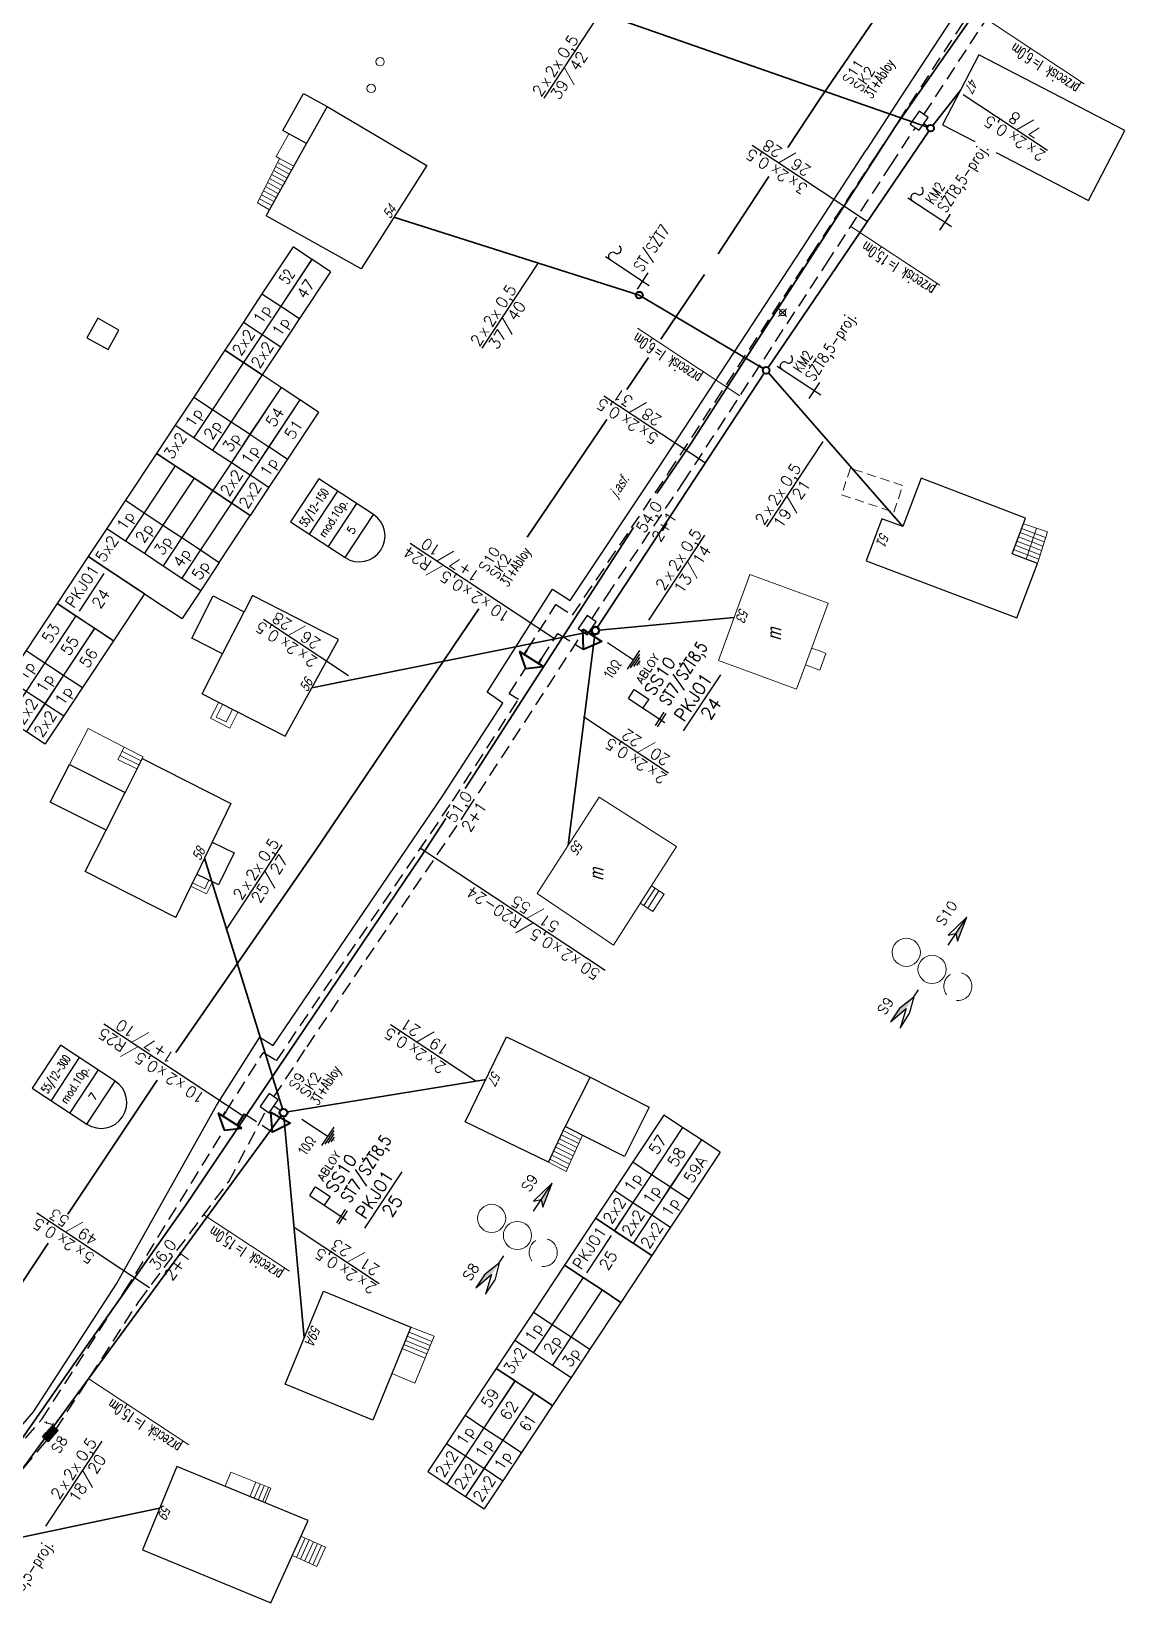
# Model space of a CAD drawing. Header units: millimetres. Extents: x 4848043 to 9699780, y 5827542 to 11659147.
# Drawn here: x 4849906.3 to 4850023.1, y 5827938.9 to 5828107.3 of the extents above; entities that cross this region are included whole.
import ezdxf
from ezdxf.enums import TextEntityAlignment as Align

# ---------------------------------------------------------------- set-up
doc = ezdxf.new("R2010")
doc.units = ezdxf.units.MM
doc.header["$MEASUREMENT"] = 0
for name, pattern in [('0', [0]), ('BORDER', [1.75, 0.5, -0.25, 0.5, -0.25, 0, -0.25]), ('BTO', [0]), ('DASHED', [0.75, 0.5, -0.25]), ('KOJ', [0]), ('SCH', [0]), ('UOK', [1.5, 1, -0.5])]:
    doc.linetypes.add(name, pattern=pattern)
doc.layers.get('0').update_dxf_attribs({"lineweight": 18})
for name, color, linetype, lineweight in [('EADTD_T_0', 7, '0', 18), ('EBTPO_L_6', 9, '0', 18), ('EBUOA_T_0', 7, '0', 25), ('EBUPP_L_2', 7, '0', 13), ('EBUPP_L_3', 6, '0', 25), ('SDROK_T_0', 250, '0', 18), ('SDRPK_L_0', 7, '0', 35), ('TEL kable doziemne proj.', 32, 'BORDER', 30), ('TEL kanalizacja tel. proj.', 32, 'DASHED', 30), ('TEL rury opis', 6, 'Continuous', 20), ('TEL studnie projektowane', 32, 'Continuous', 30), ('TES kable doziemne proj.', 4, 'BORDER', 40), ('TES kable napow. proj.', 241, 'LIN_NAPOW_PROJ', 35), ('TES zakończenia projektowane', 4, 'Continuous', 40), ('TES złącza projektowane', 4, 'Continuous', 40), ('UKKPA_L_6', 251, 'UOK', 9), ('UKKPA_T_6', 251, '0', 18), ('UTTOA_T_0', 7, '0', 18), ('UTTPA_T_0', 7, '0', 18), ('UTTPA_T_2', 34, '0', 18), ('UZB słupy telefoniczne', 32, 'Continuous', 30)]:
    doc.layers.add(name, color=color, linetype=linetype, lineweight=lineweight)
for name, color, linetype in [('OPIS_KABLA', 30, 'Continuous'), ('OPIS_RURY', 6, 'Continuous'), ('RURY-ISTN', 6, 'Continuous'), ('S-T-DLUG', 30, 'Continuous'), ('TEL długości przelotów', 30, 'Continuous'), ('TEL studnie istniejące', 34, 'Continuous'), ('TES kable kanałowe istn.', 140, 'Continuous'), ('TES kable kanałowe proj.', 4, 'DASHED'), ('TES opisy kabli abon.', 30, 'Continuous'), ('TES opisy kabli rozdz.', 30, 'Continuous'), ('TES opisy zakończeń', 30, 'Continuous'), ('TES rury', 6, 'Continuous'), ('TES strzałki i odnośniki', 7, 'Continuous'), ('TES słup. PD', 6, 'Continuous'), ('TES zakończenia istniejące', 140, 'Continuous')]:
    doc.layers.add(name, color=color, linetype=linetype)
doc.styles.add('ROMANS', font='simplex.shx')
doc.styles.add('SIMPLEX', font='simplex.shx', dxfattribs={"width": 0.8, "height": 1.5})
doc.styles.get("Standard").update_dxf_attribs({"font": 'txt', "width": 0.8, "oblique": 15})
doc.linetypes.add('LIN_NAPOW_PROJ', pattern='A,0.0001,-0.4,[136,l_napow.shx,S=0.1,R=0,X=-0.4,Y=0],-0.2,[137,l_napow.shx,S=0.1,R=0,X=-0.2,Y=0],-0.2', length=0.8001)

# ---------------------------------------------------------------- blocks, each defined once
blk = doc.blocks.new('UKK')
at = {"color": 0}
blk.add_circle((0, 0), 0.375, dxfattribs=at)
blk = doc.blocks.new('WLD')
at = {"color": 0}
for p, q in [((0.375, 0.25), (-0.375, 0.25)), ((-0.375, 0.25), (-0.375, -0.25)), ((0.375, -0.25), (0.375, 0.25)), ((-0.375, -0.25), (0.375, -0.25))]:
    blk.add_line(p, q, dxfattribs=at)
blk.add_circle((0, 0), 0.045, dxfattribs=at)
blk = doc.blocks.new('SLS')
at = {"color": 0}
blk.add_circle((0, 0), 0.25, dxfattribs=at)
blk.add_circle((0, 0), 0.25, dxfattribs=at)
blk = doc.blocks.new('TR-SL1')
blk.add_circle((0, 0), 0.5)
blk = doc.blocks.new('KBR-SL1P')
for p, q in [((0, 0), (-1, 1.48)), ((-1, 1.48), (1, 1.48)), ((1, 1.48), (0, 0))]:
    blk.add_line(p, q)
blk.add_circle((0, 1.98), 0.35)
blk = doc.blocks.new('SK-2-I')
blk.add_hatch(color=256).paths.add_polyline_path([(0.27, -0.38), (0.77, -0.38), (0.77, 0.37), (0.27, 0.37), (-0.23, 0.37), (-0.73, 0.37), (-0.73, -0.38), (-0.23, -0.38)])
for p, q in [((-0.73, -0.38), (-0.73, 0.37)), ((-0.73, 0.37), (-0.23, 0.37)), ((0.27, 0.37), (-0.23, 0.37)), ((0.77, 0.37), (0.27, 0.37)), ((0.77, -0.38), (0.77, 0.37)), ((-0.23, -0.38), (-0.73, -0.38)), ((-0.23, -0.38), (0.27, -0.38)), ((0.27, -0.38), (0.77, -0.38))]:
    blk.add_line(p, q)
blk = doc.blocks.new('KB-RZP')
at = {"style": 'SIMPLEX'}
for s, p in [('/', (0.5, 0.39)), ('x', (-4.75, 0.25)), ('x', (-2.78, 0.25))]:
    blk.add_text(s, height=1, dxfattribs=at).set_placement(p)
at = {"style": 'SIMPLEX', "flags": 1}
blk.add_attdef('TYP-KAB', text='', height=0.5, dxfattribs=at).set_placement((-8.41, 0.25), align=Align.RIGHT)
at = {"style": 'SIMPLEX'}
for tag, p in [('POJ-KAB', (-5.16, 0.25)), ('DL-KAB', (0.19, -1.25))]:
    blk.add_attdef(tag, text='', height=1, dxfattribs=at).set_placement(p, align=Align.RIGHT)
for tag, p in [('KONS-KAB', (-3.5, 0.25)), ('SR-ZYL', (-0.85, 0.25)), ('SEP', (0.84, -1.25))]:
    blk.add_attdef(tag, text='', height=1, dxfattribs=at).set_placement(p, align=Align.CENTER)
for tag, p in [('NR-KAB', (1.5, 0.25)), ('DL-MON', (1.5, -1.25))]:
    blk.add_attdef(tag, p, '', height=1, dxfattribs=at)
at = {"style": 'SIMPLEX', "flags": 1}
blk.add_attdef('REJ-SZAF', (7.64, 0.25), '', height=0.5, dxfattribs=at)
blk = doc.blocks.new('KB-IWP')
at = {"style": 'SIMPLEX'}
for p in [(-1.22, 0.25), (0.64, 0.25)]:
    blk.add_text('x', height=1, dxfattribs=at).set_placement(p, align=Align.RIGHT)
at = {"style": 'SIMPLEX', "flags": 1}
blk.add_attdef('TYP-KAB', text='', height=0.5, dxfattribs=at).set_placement((-6.02, 0.25), align=Align.RIGHT)
at = {"style": 'SIMPLEX'}
for tag, p in [('POJ-KAB', (-2.13, 0.25)), ('DL-KAB', (-0.62, -1.25))]:
    blk.add_attdef(tag, text='', height=1, dxfattribs=at).set_placement(p, align=Align.RIGHT)
for tag, p in [('KONS-KAB', (-0.52, 0.25)), ('SR-ZYL', (2.12, 0.25)), ('SEP', (-0.02, -1.25))]:
    blk.add_attdef(tag, text='', height=1, dxfattribs=at).set_placement(p, align=Align.CENTER)
at = {"style": 'SIMPLEX', "flags": 1}
blk.add_attdef('REJ-SZAF', (6.39, 0.25), '', height=0.5, dxfattribs=at)
at = {"style": 'SIMPLEX'}
blk.add_attdef('DL-MON', (0.7, -1.25), '', height=1, dxfattribs=at)
blk = doc.blocks.new('OB')
at = {"style": 'ROMANS', "width": 0.6}
blk.add_text('l=', height=2, dxfattribs=at).set_placement((9.86, 0.18))
for tag, p in [('OB_TYP', (8.68, 0.18)), ('OB_SW', (11.54, -2.76))]:
    blk.add_attdef(tag, text='', height=2, dxfattribs=at).set_placement(p, align=Align.RIGHT)
blk.add_attdef('OB_DL', (11.91, 0.18), '', height=2, dxfattribs=at)
blk = doc.blocks.new('ZL-2P')
for p, q in [((0, 0), (1, 1.25)), ((1, -1.25), (0, 0)), ((1, 1.25), (1, -1.25)), ((1, 0.75), (1.5, 0.75)), ((1, -0.75), (1.5, -0.75))]:
    blk.add_line(p, q)
blk = doc.blocks.new('KBR-ZP2')
blk.add_line((-4, 2), (4, 2))
at = {"style": 'SIMPLEX'}
for tag, p in [('REJ-SZAF', (0, 2.5)), ('NR-ZAK', (0, 0))]:
    blk.add_attdef(tag, text='', height=1.5, dxfattribs=at).set_placement(p, align=Align.CENTER)
blk = doc.blocks.new('S-T-DLUG')
at = {"style": 'ROMANS'}
blk.add_attdef('DL.KAN', text='', height=1, dxfattribs=at).set_placement((0, 0.3), align=Align.CENTER)
blk.add_attdef('L.OTW', text='', height=1, dxfattribs=at).set_placement((0, -0.3), align=Align.TOP_CENTER)
blk = doc.blocks.new('S1')
for p, q in [((0, 5.58), (-0.5, 3.33)), ((0, 2.58), (0, 5.58)), ((0.5, 3.33), (0, 5.58)), ((-0.5, 3.33), (0, 3.83)), ((0, 3.83), (0.5, 3.33)), ((0, -2.92), (0, -2.17)), ((-0.5, -4.42), (0, -2.92)), ((-0.5, -5.92), (0, -4.17)), ((0, -2.92), (0.5, -4.42)), ((0, -4.17), (0.5, -5.92)), ((-0.5, -4.42), (-0.5, -5.92)), ((0.5, -5.92), (0.5, -4.42))]:
    blk.add_line(p, q)
for points in [[(0, 5.58), (0, 3.83), (0.5, 3.33)], [(0, -2.92), (-0.5, -4.42), (0, -4.17), (-0.5, -5.92)]]:
    blk.add_solid(points)
blk = doc.blocks.new('*U135')
for p, q in [((10, 0), (0, 0)), ((0, 0), (0, -4)), ((10, -4), (10, 0)), ((0, -4), (0, -8)), ((9, -4), (1, -4)), ((10, -8), (10, -4)), ((0, -8), (0, -12)), ((10, -12), (10, -8)), ((10, -12), (0, -12))]:
    blk.add_line(p, q)
at = {"style": 'SIMPLEX'}
for tag, p in [('SZAFA', (5, -2)), ('PUNKT', (5, -6))]:
    blk.add_attdef(tag, text='', height=2, dxfattribs=at).set_placement(p, align=Align.MIDDLE_CENTER)
blk = doc.blocks.new('*U136')
for p, q in [((6, 0), (0, 0)), ((0, 0), (0, -4)), ((6, 0), (6, -4)), ((12, 0), (6, 0)), ((22, 0), (12, 0)), ((12, 0), (12, -4)), ((22, -4), (22, 0)), ((6, -4), (0, -4)), ((12, -4), (6, -4)), ((22, -4), (12, -4))]:
    blk.add_line(p, q)
at = {"style": 'SIMPLEX'}
for s, p in [('2x2', (3, -2)), ('1p', (9, -2))]:
    blk.add_text(s, height=2, dxfattribs=at).set_placement(p, align=Align.MIDDLE_CENTER)
blk.add_attdef('PARA1', text='', height=2, dxfattribs=at).set_placement((17, -2), align=Align.MIDDLE_CENTER)
blk = doc.blocks.new('*U125')
for p, q in [((6, 0), (0, 0)), ((0, 0), (0, -8)), ((6, 0), (6, -4)), ((12, 0), (6, 0)), ((22, 0), (12, 0)), ((12, 0), (12, -4)), ((22, -4), (22, 0)), ((6, -4), (6, -8)), ((12, -4), (6, -4)), ((22, -4), (12, -4)), ((12, -4), (12, -8)), ((22, -8), (22, -4)), ((0, -8), (0, -12)), ((6, -8), (6, -12)), ((12, -8), (6, -8)), ((22, -8), (12, -8)), ((12, -8), (12, -12)), ((22, -12), (22, -8)), ((6, -12), (0, -12)), ((12, -12), (6, -12)), ((22, -12), (12, -12))]:
    blk.add_line(p, q)
at = {"style": 'SIMPLEX'}
for s, p in [('3x2', (3, -2)), ('1p', (9, -2)), ('2p', (9, -6)), ('3p', (9, -10))]:
    blk.add_text(s, height=2, dxfattribs=at).set_placement(p, align=Align.MIDDLE_CENTER)
for tag, p in [('PARA1', (17, -2)), ('PARA2', (17, -6)), ('PARA3', (17, -10))]:
    blk.add_attdef(tag, text='', height=2, dxfattribs=at).set_placement(p, align=Align.MIDDLE_CENTER)
blk = doc.blocks.new('*U126')
for p, q in [((6, 0), (0, 0)), ((0, 0), (0, -16)), ((6, 0), (6, -4)), ((12, 0), (6, 0)), ((22, 0), (12, 0)), ((12, 0), (12, -4)), ((22, -4), (22, 0)), ((6, -4), (6, -8)), ((12, -4), (6, -4)), ((22, -4), (12, -4)), ((12, -4), (12, -8)), ((22, -8), (22, -4)), ((6, -8), (6, -12)), ((12, -8), (6, -8)), ((22, -8), (12, -8)), ((12, -8), (12, -12)), ((22, -12), (22, -8)), ((6, -12), (6, -16)), ((12, -12), (6, -12)), ((22, -12), (12, -12)), ((12, -12), (12, -16)), ((22, -16), (22, -12)), ((0, -16), (0, -20)), ((6, -16), (6, -20)), ((12, -16), (6, -16)), ((22, -16), (12, -16)), ((12, -16), (12, -20)), ((22, -20), (22, -16)), ((6, -20), (0, -20)), ((12, -20), (6, -20)), ((12, -20), (22, -20))]:
    blk.add_line(p, q)
at = {"style": 'SIMPLEX'}
for s, p in [('5x2', (3, -2)), ('1p', (9, -2)), ('2p', (9, -6)), ('3p', (9, -10)), ('4p', (9, -14)), ('5p', (9, -18))]:
    blk.add_text(s, height=2, dxfattribs=at).set_placement(p, align=Align.MIDDLE_CENTER)
for tag, p in [('PARA1', (17, -2)), ('PARA2', (17, -6)), ('PARA3', (17, -10)), ('PARA4', (17, -14)), ('PARA5', (17, -18))]:
    blk.add_attdef(tag, text='', height=2, dxfattribs=at).set_placement(p, align=Align.MIDDLE_CENTER)
blk = doc.blocks.new('ZLOP')
for p, q in [((9.15, 0), (0, 0)), ((0, 0), (0, -11.62)), ((9.15, -11.62), (9.15, 0)), ((9.15, -4), (0, -4)), ((9.15, -8), (0, -8)), ((0, -11.62), (9.15, -11.62))]:
    blk.add_line(p, q)
blk.add_arc((4.58, -11.62), 4.58, 180, 0)
at = {"style": 'ROMANS', "width": 0.713756}
blk.add_attdef('MUFA', text='', height=1.41, dxfattribs=at).set_placement((0.63, -2.88), (8.18, -2.88), align=Align.FIT)
at = {"style": 'ROMANS'}
for tag, p in [('LACZNIK', (4.71, -6.72)), ('PARY', (4.69, -10.56))]:
    blk.add_attdef(tag, text='', height=1.41, dxfattribs=at).set_placement(p, align=Align.CENTER)
for tag, flags, p in [('NRZL', 4, (4.68, -14.12)), ('BOKT', 1, (4.69, -17.8))]:
    blk.add_attdef(tag, text='', height=1.41, dxfattribs=dict(at, flags=flags)).set_placement(p, align=Align.CENTER)

msp = doc.modelspace()

# ---------------------------------------------------------------- linework, layer by layer
for centre in [(4849999.56, 5828009.04), (4850002.31, 5828007.22), (4849955.35, 5827980.66), (4849958.1, 5827978.84)]:
    msp.add_circle(centre, 1.5)
at = {"linetype": 'DASHED', "ltscale": 5}
for centre in [(4850005.06, 5828005.4), (4849960.85, 5827977.02)]:
    msp.add_circle(centre, 1.5, dxfattribs=at)
at = {"layer": 'EBTPO_L_6', "linetype": 'SCH'}
for p, q in [((4849932.36, 5828093.94), (4849933.71, 5828096.35)), ((4849933.71, 5828096.35), (4849935.6, 5828095.3)), ((4849932.73, 5828093.73), (4849932.36, 5828093.94)), ((4849935.6, 5828095.3), (4849934.25, 5828092.89)), ((4849932.73, 5828093.73), (4849930.38, 5828088.97)), ((4849934.25, 5828092.89), (4849931.66, 5828088.25)), ((4849932.09, 5828092.44), (4849933.54, 5828091.63)), ((4849932.3, 5828092.87), (4849933.78, 5828092.04)), ((4849932.51, 5828093.3), (4849934.01, 5828092.46)), ((4849934.25, 5828092.89), (4849932.73, 5828093.73)), ((4849931.24, 5828090.72), (4849932.61, 5828089.95)), ((4849931.46, 5828091.15), (4849932.85, 5828090.37)), ((4849931.67, 5828091.58), (4849933.08, 5828090.78)), ((4849931.88, 5828092), (4849933.32, 5828091.21)), ((4849931.66, 5828088.25), (4849930.38, 5828088.97)), ((4849930.61, 5828089.42), (4849931.9, 5828088.69)), ((4849930.82, 5828089.85), (4849932.14, 5828089.11)), ((4849931.03, 5828090.28), (4849932.37, 5828089.54)), ((4850010.84, 5828051.55), (4850012.05, 5828054.75)), ((4850011.69, 5828053.81), (4850014.27, 5828052.81)), ((4850011.86, 5828054.25), (4850014.42, 5828053.28)), ((4850013.56, 5828050.52), (4850014.61, 5828053.9)), ((4850011, 5828052.01), (4850013.7, 5828050.99)), ((4850011.18, 5828052.46), (4850013.84, 5828051.44)), ((4850011.35, 5828052.9), (4850013.99, 5828051.89)), ((4850011.52, 5828053.35), (4850014.13, 5828052.36)), ((4849910.33, 5828029.09), (4849912.34, 5828032.9)), ((4849912.34, 5828032.9), (4849916.15, 5828030.91)), ((4849915.5, 5828029.62), (4849916.15, 5828030.91)), ((4849915.71, 5828030.05), (4849917.74, 5828029.03)), ((4849915.93, 5828030.48), (4849917.97, 5828029.46)), ((4849918.18, 5828029.89), (4849916.15, 5828030.91)), ((4849916.15, 5828030.91), (4849918.18, 5828029.89)), ((4849910.33, 5828029.09), (4849916.26, 5828026.09)), ((4849917.53, 5828028.6), (4849915.5, 5828029.62)), ((4849916.26, 5828026.09), (4849917.53, 5828028.6)), ((4849917.53, 5828028.6), (4849918.18, 5828029.89)), ((4849971.19, 5828014.27), (4849972.39, 5828016.14)), ((4849972.78, 5828015.88), (4849971.59, 5828014.02)), ((4849973.18, 5828015.61), (4849972, 5828013.76)), ((4849972.39, 5828016.14), (4849973.74, 5828015.25)), ((4849972.55, 5828013.4), (4849973.74, 5828015.25)), ((4849971.19, 5828014.27), (4849972.55, 5828013.4)), ((4849963.18, 5827990.45), (4849961.42, 5827986.64)), ((4849962.78, 5827989.58), (4849964.64, 5827988.65)), ((4849962.98, 5827990.02), (4849964.82, 5827989.09)), ((4849965.02, 5827989.52), (4849963.18, 5827990.45)), ((4849965.02, 5827989.52), (4849963.3, 5827985.67)), ((4849961.97, 5827987.84), (4849963.85, 5827986.9)), ((4849962.18, 5827988.27), (4849964.04, 5827987.33)), ((4849962.38, 5827988.71), (4849964.24, 5827987.77)), ((4849962.58, 5827989.14), (4849964.44, 5827988.21)), ((4849963.3, 5827985.67), (4849961.42, 5827986.64)), ((4849961.57, 5827986.96), (4849963.45, 5827986.02)), ((4849961.77, 5827987.4), (4849963.65, 5827986.46)), ((4849934.1, 5827944.7), (4849935.02, 5827946.76)), ((4849935.46, 5827946.56), (4849934.54, 5827944.5)), ((4849935.9, 5827946.36), (4849934.97, 5827944.3)), ((4849935.02, 5827946.76), (4849937.63, 5827945.59)), ((4849936.34, 5827946.16), (4849935.41, 5827944.11)), ((4849936.77, 5827945.97), (4849935.85, 5827943.91)), ((4849937.21, 5827945.77), (4849936.29, 5827943.71)), ((4849934.1, 5827944.7), (4849936.71, 5827943.53)), ((4849936.71, 5827943.53), (4849937.63, 5827945.59))]:
    msp.add_line(p, q, dxfattribs=at)
at = {"layer": 'EBTPO_L_6', "linetype": '0'}
for p, q in [((4850012.05, 5828054.75), (4850013.44, 5828054.28)), ((4850013.44, 5828054.28), (4850012.34, 5828050.99)), ((4850014.61, 5828053.9), (4850013.44, 5828054.28)), ((4850010.84, 5828051.55), (4850012.34, 5828050.99)), ((4850013.56, 5828050.52), (4850012.34, 5828050.99)), ((4849944.72, 5827964.1), (4849946.75, 5827969.07)), ((4849948.63, 5827966.65), (4849946.17, 5827967.65)), ((4849948.8, 5827967.09), (4849946.36, 5827968.09)), ((4849948.99, 5827967.53), (4849946.54, 5827968.54)), ((4849946.75, 5827969.07), (4849949.23, 5827968.11)), ((4849947.15, 5827963.1), (4849949.23, 5827968.11)), ((4849948.25, 5827965.76), (4849945.81, 5827966.77)), ((4849948.44, 5827966.2), (4849946, 5827967.21)), ((4849944.72, 5827964.1), (4849947.15, 5827963.1)), ((4849926.92, 5827952.08), (4849927.55, 5827953.59)), ((4849927.55, 5827953.59), (4849931.79, 5827951.87)), ((4849930.22, 5827952.51), (4849929.58, 5827950.97)), ((4849926.92, 5827952.08), (4849931.15, 5827950.32)), ((4849930.66, 5827952.32), (4849930.02, 5827950.8)), ((4849931.1, 5827952.15), (4849930.47, 5827950.61)), ((4849931.55, 5827951.97), (4849930.91, 5827950.42)), ((4849931.15, 5827950.32), (4849931.79, 5827951.87))]:
    msp.add_line(p, q, dxfattribs=at)
at = {"layer": 'EBTPO_L_6', "linetype": 'BTO'}
for p, q in [((4849926.25, 5828035.71), (4849925.37, 5828034)), ((4849926.67, 5828035.48), (4849925.98, 5828034.14)), ((4849927.03, 5828033.61), (4849927.72, 5828034.95)), ((4849925.37, 5828034), (4849927.42, 5828032.95)), ((4849925.98, 5828034.14), (4849927.03, 5828033.61)), ((4849927.42, 5828032.95), (4849928.29, 5828034.66)), ((4849923.45, 5828016.45), (4849924.76, 5828015.81)), ((4849924.76, 5828015.81), (4849925.21, 5828016.74)), ((4849925.58, 5828016.56), (4849924.95, 5828015.28)), ((4849924.95, 5828015.28), (4849923.27, 5828016.09))]:
    msp.add_line(p, q, dxfattribs=at)
at = {"layer": 'EBUPP_L_2', "linetype": '0'}
for p, q in [((4849982.89, 5828049.33), (4849979.55, 5828040.16)), ((4849991.22, 5828046.3), (4849982.89, 5828049.33)), ((4849991.22, 5828046.3), (4849988.82, 5828039.69)), ((4849979.55, 5828040.16), (4849987.87, 5828037.12)), ((4849990.51, 5828041.11), (4849989.47, 5828041.49)), ((4849990.33, 5828039.14), (4849990.99, 5828040.93)), ((4849990.99, 5828040.93), (4849990.51, 5828041.11)), ((4849987.87, 5828037.12), (4849988.82, 5828039.69)), ((4849988.82, 5828039.69), (4849990.33, 5828039.14)), ((4849966.82, 5828025.6), (4849960.21, 5828015.33)), ((4849975.07, 5828020.34), (4849966.82, 5828025.6)), ((4849968.34, 5828009.8), (4849975.07, 5828020.34)), ((4849960.21, 5828015.33), (4849968.34, 5828009.8))]:
    msp.add_line(p, q, dxfattribs=at)
at = {"layer": 'EBUPP_L_3', "linetype": '0'}
for p, q in [((4850007.3, 5828104.78), (4850003.42, 5828097.32)), ((4850022.88, 5828096.7), (4850007.3, 5828104.78)), ((4849933.08, 5828096.7), (4849935.29, 5828100.63)), ((4849935.29, 5828100.63), (4849937.82, 5828099.26)), ((4849937.82, 5828099.26), (4849935.6, 5828095.3)), ((4849937.82, 5828099.26), (4849948.43, 5828092.96)), ((4850003.42, 5828097.32), (4850006.86, 5828095.53)), ((4849935.6, 5828095.3), (4849933.08, 5828096.7)), ((4850019, 5828089.24), (4850022.88, 5828096.7)), ((4849931.3, 5828087.61), (4849935.6, 5828095.3)), ((4850009.14, 5828094.35), (4850019, 5828089.24)), ((4849948.43, 5828092.96), (4849941.42, 5828081.94)), ((4849941.42, 5828081.94), (4849931.3, 5828087.61)), ((4849913.35, 5828076.67), (4849912.2, 5828074.59)), ((4849915.61, 5828075.42), (4849913.35, 5828076.67)), ((4849914.47, 5828073.34), (4849915.61, 5828075.42)), ((4849912.2, 5828074.59), (4849914.47, 5828073.34)), ((4850001.14, 5828059.6), (4849999.18, 5828054.45)), ((4850012.29, 5828055.36), (4850001.14, 5828059.6)), ((4849996.97, 5828055.29), (4849995.27, 5828050.8)), ((4849999.18, 5828054.45), (4849996.97, 5828055.29)), ((4850010.84, 5828051.55), (4850012.29, 5828055.36)), ((4849995.27, 5828050.8), (4850011.35, 5828044.71)), ((4850013.56, 5828050.52), (4850010.84, 5828051.55)), ((4850011.35, 5828044.71), (4850013.56, 5828050.52)), ((4849923.37, 5828042.55), (4849925.66, 5828047.05)), ((4849925.66, 5828047.05), (4849928.96, 5828045.37)), ((4849929.84, 5828047.09), (4849928.96, 5828045.37)), ((4849939.03, 5828042.4), (4849929.84, 5828047.09)), ((4849926.67, 5828040.87), (4849928.96, 5828045.37)), ((4849926.67, 5828040.87), (4849923.37, 5828042.55)), ((4849933.33, 5828032.09), (4849939.03, 5828042.4)), ((4849924.49, 5828036.6), (4849926.67, 5828040.87)), ((4849924.49, 5828036.6), (4849933.33, 5828032.09)), ((4849908.29, 5828025.05), (4849910.33, 5828029.09)), ((4849910.33, 5828029.09), (4849916.26, 5828026.09)), ((4849918.08, 5828029.7), (4849916.26, 5828026.09)), ((4849918.08, 5828029.7), (4849927.54, 5828024.93)), ((4849914.24, 5828022.06), (4849908.29, 5828025.05)), ((4849914.24, 5828022.06), (4849916.26, 5828026.09)), ((4849927.54, 5828024.93), (4849925.54, 5828020.78)), ((4849912.01, 5828017.65), (4849914.24, 5828022.06)), ((4849925.54, 5828020.78), (4849923.9, 5828017.37)), ((4849925.54, 5828020.78), (4849927.89, 5828019.64)), ((4849927.89, 5828019.64), (4849926.24, 5828016.24)), ((4849921.67, 5828012.77), (4849912.01, 5828017.65)), ((4849921.67, 5828012.77), (4849923.9, 5828017.37)), ((4849923.9, 5828017.37), (4849925.85, 5828016.44)), ((4849926.24, 5828016.24), (4849925.85, 5828016.44)), ((4849952.54, 5827990.95), (4849956.95, 5828000.03)), ((4849956.95, 5828000.03), (4849965.84, 5827995.71)), ((4849965.84, 5827995.71), (4849963.18, 5827990.45)), ((4849965.84, 5827995.71), (4849972.16, 5827992.52)), ((4849972.16, 5827992.52), (4849969.5, 5827987.26)), ((4849961.42, 5827986.64), (4849952.54, 5827990.95)), ((4849961.42, 5827986.64), (4849963.18, 5827990.45)), ((4849969.5, 5827987.26), (4849963.18, 5827990.45)), ((4849933.33, 5827962.97), (4849937.41, 5827972.91)), ((4849937.41, 5827972.91), (4849946.75, 5827969.07)), ((4849946.75, 5827969.07), (4849942.67, 5827959.13)), ((4849942.67, 5827959.13), (4849933.33, 5827962.97)), ((4849921.79, 5827954.2), (4849918.11, 5827945.3)), ((4849935.77, 5827948.42), (4849921.79, 5827954.2)), ((4849931.81, 5827939.65), (4849935.77, 5827948.42)), ((4849918.11, 5827945.3), (4849931.81, 5827939.65))]:
    msp.add_line(p, q, dxfattribs=at)
at = {"layer": 'OPIS_RURY'}
for p, q in [((4849967.7, 5828042.08), (4849970.49, 5828040.23)), ((4849969.84, 5828039.24), (4849971.15, 5828041.22)), ((4849970.17, 5828039.38), (4849971.15, 5828040.86)), ((4849970.5, 5828039.51), (4849971.16, 5828040.5)), ((4849970.84, 5828039.65), (4849971.17, 5828040.14)), ((4849971.13, 5828039.79), (4849971.15, 5828039.83)), ((4849935.11, 5827991.26), (4849937.91, 5827989.41)), ((4849937.25, 5827988.42), (4849938.56, 5827990.4)), ((4849937.59, 5827988.56), (4849938.57, 5827990.04)), ((4849937.92, 5827988.69), (4849938.57, 5827989.68)), ((4849938.25, 5827988.83), (4849938.58, 5827989.32)), ((4849938.54, 5827988.97), (4849938.56, 5827989.01))]:
    msp.add_line(p, q, dxfattribs=at)
at = {"layer": 'RURY-ISTN'}
for p, q in [((4849969.95, 5828036.12), (4849970.56, 5828037.06)), ((4849970.56, 5828037.06), (4849972.1, 5828036.04)), ((4849969.95, 5828036.12), (4849973.83, 5828033.56)), ((4849972.1, 5828036.04), (4849971.48, 5828035.11)), ((4849973.72, 5828034.66), (4849972.77, 5828033.23)), ((4849973.94, 5828034.51), (4849973, 5828033.08)), ((4849935.97, 5827983.09), (4849936.58, 5827984.02)), ((4849935.97, 5827983.09), (4849939.85, 5827980.52)), ((4849936.58, 5827984.02), (4849938.12, 5827983)), ((4849938.12, 5827983), (4849937.5, 5827982.07)), ((4849939.74, 5827981.62), (4849938.79, 5827980.2)), ((4849939.96, 5827981.47), (4849939.02, 5827980.05))]:
    msp.add_line(p, q, dxfattribs=at)
at = {"layer": 'SDRPK_L_0', "linetype": 'KOJ'}
for p, q in [((4849999.07, 5828112.79), (4849990.3, 5828100.02)), ((4849998.44, 5828097.18), (4850007.28, 5828109.86)), ((4849990.3, 5828100.02), (4849986.93, 5828094.88)), ((4849987.77, 5828080.66), (4849998.44, 5828097.18)), ((4849984.91, 5828091.8), (4849979.51, 5828083.55)), ((4849978.06, 5828081.34), (4849973.4, 5828074.45)), ((4849980.93, 5828070.05), (4849987.77, 5828080.66)), ((4849972.07, 5828072.47), (4849969.77, 5828069.07)), ((4849976.55, 5828063.25), (4849980.93, 5828070.05)), ((4849967.62, 5828065.89), (4849959.14, 5828053.34)), ((4849972.96, 5828057.99), (4849976.55, 5828063.25)), ((4849959.92, 5828038), (4849970.49, 5828054.36)), ((4849970.49, 5828054.36), (4849970.49, 5828054.36)), ((4849953.97, 5828045.69), (4849952.1, 5828042.92)), ((4849952.1, 5828042.92), (4849936.48, 5828019.79)), ((4849952.51, 5828026.51), (4849959.92, 5828038)), ((4849947.8, 5828019.22), (4849950.45, 5828023.32)), ((4849936.48, 5828019.79), (4849921.66, 5827998.35)), ((4849934.62, 5827999.71), (4849947.8, 5828019.22)), ((4849922.63, 5827981.94), (4849934.62, 5827999.71)), ((4849919.68, 5827995.41), (4849910.15, 5827981.12)), ((4849910.85, 5827965.14), (4849922.63, 5827981.94)), ((4849908.08, 5827978.01), (4849902.28, 5827969.3)), ((4849904.68, 5827956.34), (4849910.85, 5827965.14))]:
    msp.add_line(p, q, dxfattribs=at)
at = {"layer": 'TEL kable doziemne proj.', "ltscale": 3}
for p, q in [((4850001.85, 5828097.14), (4850001.42, 5828097.42)), ((4849986.8, 5828077.69), (4849985.94, 5828076.86)), ((4849986.79, 5828076.85), (4849985.95, 5828077.71)), ((4849984.32, 5828071.32), (4849983.91, 5828071.59)), ((4849966.06, 5828043.58), (4849966.01, 5828043.62)), ((4849932.81, 5827992.17), (4849932.11, 5827992.63))]:
    msp.add_line(p, q, dxfattribs=at)
at = {"layer": 'TEL kanalizacja tel. proj.', "ltscale": 3}
for points in [[(4850001.45, 5828098.41), (4850009.3, 5828110.41), (4850016.39, 5828121.22), (4850026.91, 5828137.32)], [(4849966.03, 5828044.61), (4849967.62, 5828047.04), (4849975.77, 5828059.14), (4849991.02, 5828082.45), (4849997.87, 5828092.93), (4850000.53, 5828097)], [(4849932.14, 5827993.62), (4849935.67, 5827998.97), (4849952.72, 5828024.12), (4849965.12, 5828043.2)], [(4849845.4, 5827885.05), (4849853.39, 5827893.9), (4849856.85, 5827897.71), (4849872.09, 5827914.58), (4849874.02, 5827916.49), (4849884.71, 5827928.99), (4849901.16, 5827948.79), (4849907.09, 5827956), (4849908.88, 5827958.13), (4849917.75, 5827971.82), (4849927.33, 5827984.6), (4849931.3, 5827992.16)]]:
    msp.add_lwpolyline(points, dxfattribs=at)
at = {"layer": 'TEL rury opis'}
for p, q in [((4850018.53, 5828101.68), (4850008.1, 5828108.57)), ((4850003.15, 5828080.19), (4849993.65, 5828086.47)), ((4849981.83, 5828068.4), (4849970.89, 5828075.63)), ((4849933.78, 5827975.02), (4849924.67, 5827981.05)), ((4849923.08, 5827956.51), (4849912.4, 5827963.56))]:
    msp.add_line(p, q, dxfattribs=at)
at = {"layer": 'TEL studnie projektowane'}
for points in [[(4850000.94, 5828096.72), (4850001.89, 5828098.1), (4850000.95, 5828098.76), (4849999.99, 5828097.38)], [(4849965.52, 5828042.92), (4849966.48, 5828044.3), (4849965.53, 5828044.95), (4849964.57, 5828043.57)], [(4849931.62, 5827991.93), (4849932.58, 5827993.31), (4849931.64, 5827993.97), (4849930.68, 5827992.59)]]:
    msp.add_lwpolyline(points, close=True, dxfattribs=at)
at = {"layer": 'TES kable doziemne proj.', "ltscale": 3}
msp.add_line((4849928.55, 5827991.1), (4849929.01, 5827991.83), dxfattribs=at)
at = {"layer": 'TES kable kanałowe istn.', "linetype": 'ByBlock'}
for p, q in [((4849995.31, 5828094.6), (4849998.89, 5828100.08)), ((4849988.46, 5828084.13), (4849995.3, 5828094.6)), ((4849915.34, 5827973.68), (4849926.02, 5827992.71)), ((4849906.5, 5827960.04), (4849915.34, 5827973.68)), ((4849904.77, 5827958), (4849906.5, 5827960.04))]:
    msp.add_line(p, q, dxfattribs=at)
for points in [[(4849998.89, 5828100.08), (4850006.74, 5828112.09), (4850013.83, 5828122.9), (4850022.62, 5828136.35), (4850020.89, 5828137.48), (4850028.77, 5828149.89), (4850030.89, 5828148.59), (4850036.69, 5828157.16)], [(4849926.02, 5827992.71), (4849930.63, 5827999.98), (4849932.07, 5827999.1), (4849950.17, 5828025.81), (4849956.54, 5828035.63), (4849954.86, 5828036.79), (4849961.84, 5828047.79), (4849963.74, 5828046.58), (4849973.22, 5828060.83), (4849988.46, 5828084.13)]]:
    msp.add_lwpolyline(points, dxfattribs=at)
at = {"layer": 'TES kable kanałowe proj.', "ltscale": 3}
for p, q in [((4849996.31, 5828093.94), (4849999.9, 5828099.43)), ((4849989.46, 5828083.47), (4849996.31, 5828093.94)), ((4849957.23, 5828036.61), (4849958.95, 5828039.32)), ((4849929.01, 5827991.83), (4849932, 5827989.86)), ((4849916.22, 5827972.88), (4849926.82, 5827990.07)), ((4849907.39, 5827959.24), (4849916.22, 5827972.88)), ((4849916.22, 5827972.88), (4849916.22, 5827972.88)), ((4849905.66, 5827957.2), (4849907.39, 5827959.24))]:
    msp.add_line(p, q, dxfattribs=at)
for points in [[(4849999.9, 5828099.43), (4850007.75, 5828111.43), (4850014.83, 5828122.24), (4850024.29, 5828136.71), (4850023.29, 5828137.35)], [(4849959.15, 5828041.32), (4849962.21, 5828046.13), (4849963.97, 5828045.02), (4849974.22, 5828060.17), (4849989.46, 5828083.47)], [(4849960.67, 5828040.35), (4849962.4, 5828043.06), (4849965.14, 5828041.35)], [(4849927.03, 5827992.07), (4849931.01, 5827998.34), (4849932.42, 5827997.48), (4849951.17, 5828025.15), (4849958.2, 5828036), (4849957.23, 5828036.61)]]:
    msp.add_lwpolyline(points, dxfattribs=at)
at = {"layer": 'TES kable napow. proj.', "ltscale": 3}
for p, q in [((4850001.81, 5828097.07), (4849959.2, 5828111.96)), ((4850002.39, 5828097.22), (4850005.36, 5828101.05)), ((4849984.83, 5828071.43), (4850001.95, 5828096.64)), ((4849971.09, 5828079.14), (4849944.93, 5828087.45)), ((4849971.09, 5828079.14), (4849984.31, 5828071.31)), ((4849984.42, 5828070.82), (4849966.65, 5828043.71)), ((4849984.86, 5828070.85), (4849999.18, 5828054.45)), ((4849966.83, 5828043.4), (4849981.22, 5828044.74)), ((4849966, 5828043.27), (4849936.18, 5828037.25)), ((4849966.36, 5828042.94), (4849963.52, 5828020.47)), ((4849933.04, 5827992.34), (4849924.72, 5828019.08)), ((4849933.57, 5827992.01), (4849954.75, 5827995.49)), ((4849932.91, 5827991.6), (4849899.2, 5827945.63)), ((4849933.2, 5827991.52), (4849935.37, 5827967.94)), ((4849899.34, 5827945.41), (4849919.95, 5827949.75))]:
    msp.add_line(p, q, dxfattribs=at)
at = {"layer": 'TES opisy kabli rozdz.'}
for p, q in [((4849966.9, 5828109.21), (4849960.9, 5828100.14)), ((4850005.64, 5828100.54), (4850014.62, 5828094.6)), ((4849983.13, 5828095.13), (4849995.41, 5828087.01)), ((4849960.3, 5828082.57), (4849954.3, 5828073.5)), ((4849967.33, 5828068.4), (4849978.15, 5828061.25)), ((4849990.65, 5828063.51), (4849984.65, 5828054.44)), ((4849978.06, 5828053.55), (4849972.06, 5828044.48)), ((4849962.04, 5828042.47), (4849946.67, 5828052.64)), ((4849931.03, 5828044.56), (4849940.1, 5828038.56)), ((4849965.15, 5828034.2), (4849974.22, 5828028.2)), ((4849932.99, 5828020.51), (4849926.99, 5828011.44)), ((4849967.46, 5828007.09), (4849947.76, 5828020.12)), ((4849928.84, 5827991.56), (4849913.99, 5828001.38)), ((4849944.58, 5828001.33), (4849953.65, 5827995.34)), ((4849906.84, 5827981.24), (4849918.86, 5827973.3)), ((4849934.3, 5827979.73), (4849943.37, 5827973.73)), ((4849913.77, 5827956.89), (4849907.77, 5827947.82))]:
    msp.add_line(p, q, dxfattribs=at)
at = {"layer": 'TES rury', "linetype": 'Continuous'}
for p, q in [((4849999.71, 5828089.53), (4850004.37, 5828086.45)), ((4850004.23, 5828087.77), (4850003.1, 5828086.06)), ((4849967.49, 5828083.26), (4849972.15, 5828080.18)), ((4849972.01, 5828081.5), (4849970.88, 5828079.79)), ((4849985.79, 5828071.57), (4849990.45, 5828068.49)), ((4849990.31, 5828069.81), (4849989.18, 5828068.1))]:
    msp.add_line(p, q, dxfattribs=at)
for centre, start, end in [((4850000.95, 5828090.27), 236.5292, 56.5292), ((4850000.47, 5828089.55), 56.5292, 236.5292), ((4849968.72, 5828084), 236.5292, 56.5292), ((4849968.25, 5828083.28), 56.5292, 236.5292), ((4849986.55, 5828071.59), 56.5292, 236.5292), ((4849987.02, 5828072.31), 236.5292, 56.5292)]:
    msp.add_arc(centre, 0.433, start, end, dxfattribs=at)
at = {"layer": 'TES zakończenia projektowane'}
for centre in [(4850002.15, 5828096.95), (4849971.09, 5828079.14), (4849984.62, 5828071.12)]:
    msp.add_circle(centre, 0.365, dxfattribs=at)
at = {"layer": 'UKKPA_L_6', "linetype": 'UOK'}
for p, q in [((4849993.6, 5828060.67), (4849992.67, 5828057.83)), ((4849999.18, 5828058.84), (4849993.6, 5828060.67)), ((4849998.25, 5828055.99), (4849999.18, 5828058.84)), ((4849992.67, 5828057.83), (4849998.25, 5828055.99))]:
    msp.add_line(p, q, dxfattribs=at)

# ---------------------------------------------------------------- block references
at = {"layer": 'TEL długości przelotów', "xscale": 1.2, "yscale": 1.2, "zscale": 1.2}
for p, rotation, values in [((4849972.94, 5828054.96), 56.80703097917263, {'DL.KAN': '54,0', 'L.OTW': '2+1'}), ((4849952.67, 5828024.04), 56.43566456267377, {'DL.KAN': '51,0', 'L.OTW': '2+1'}), ((4849921.05, 5827976.22), 53.15930496261979, {'DL.KAN': '36,0', 'L.OTW': '2+1'})]:
    msp.add_blockref('S-T-DLUG', p, dxfattribs=dict(at, rotation=rotation)).add_auto_attribs(values)
at = {"layer": 'TEL rury opis', "xscale": 0.6, "yscale": 0.6, "zscale": 0.6}
for p, rotation, values in [((4850019.26, 5828100.88), 146.5291581767151, {'OB_TYP': 'przecisk', 'OB_DL': '6,0m'}), ((4850003.88, 5828079.38), 146.5291581767151, {'OB_TYP': 'przecisk', 'OB_DL': '15,0m'}), ((4849978.97, 5828069.97), 146.5291581767151, {'OB_TYP': 'przecisk', 'OB_DL': '6,0m'}), ((4849934.3, 5827974.35), 146.5291581781683, {'OB_TYP': 'przecisk', 'OB_DL': '15,0m'}), ((4849923.49, 5827955.91), 146.529158178598, {'OB_TYP': 'przecisk', 'OB_DL': '15,0m'})]:
    msp.add_blockref('OB', p, dxfattribs=dict(at, rotation=rotation)).add_auto_attribs(values)
at = {"layer": 'TEL studnie istniejące', "xscale": 1.08, "yscale": 1.08, "zscale": 0.6, "rotation": 47.79723692889209}
msp.add_blockref('SK-2-I', (4849908.28, 5827957.69), dxfattribs=at)
at = {"layer": 'TES opisy kabli abon.', "linetype": 'Continuous', "xscale": 1.199999999727946, "yscale": 1.199999999727946, "zscale": 1.199999999727946}
for p, rotation, values in [((4849962.82, 5828103.04), 56.52915818062414, {'POJ-KAB': '2', 'KONS-KAB': '2', 'DL-KAB': '39', 'DL-MON': '42', 'SR-ZYL': '0,5', 'SEP': '/'}), ((4850011.72, 5828096.52), 146.5291581942163, {'POJ-KAB': '2', 'KONS-KAB': '2', 'DL-KAB': '7', 'DL-MON': '8', 'SR-ZYL': '0,5', 'SEP': '/'}), ((4849986.34, 5828092.99), 146.529158176126, {'POJ-KAB': '3', 'KONS-KAB': '2', 'DL-KAB': '26', 'DL-MON': '28', 'SR-ZYL': '0,5', 'SEP': '/'}), ((4849956.22, 5828076.4), 56.52915818062414, {'POJ-KAB': '2', 'KONS-KAB': '2', 'DL-KAB': '37', 'DL-MON': '40', 'SR-ZYL': '0,5', 'SEP': '/'}), ((4849970.42, 5828066.36), 146.529158176126, {'POJ-KAB': '5', 'KONS-KAB': '2', 'DL-KAB': '28', 'DL-MON': '31', 'SR-ZYL': '0,5', 'SEP': '/'}), ((4849986.57, 5828057.34), 56.52915818062414, {'POJ-KAB': '2', 'KONS-KAB': '2', 'DL-KAB': '19', 'DL-MON': '21', 'SR-ZYL': '0,5', 'SEP': '/'}), ((4849975.96, 5828050.37), 56.52915818062414, {'POJ-KAB': '2', 'KONS-KAB': '2', 'DL-KAB': '13', 'DL-MON': '14', 'SR-ZYL': '0,5', 'SEP': '/'}), ((4849934.05, 5828042.56), 146.529158176126, {'POJ-KAB': '2', 'KONS-KAB': '2', 'DL-KAB': '26', 'DL-MON': '28', 'SR-ZYL': '0,5', 'SEP': '/'}), ((4849971.32, 5828030.12), 146.529158179383, {'POJ-KAB': '2', 'KONS-KAB': '2', 'DL-KAB': '20', 'DL-MON': '22', 'SR-ZYL': '0,5', 'SEP': '/'}), ((4849930.9, 5828017.35), 56.52915818062414, {'POJ-KAB': '2', 'KONS-KAB': '2', 'DL-KAB': '25', 'DL-MON': '27', 'SR-ZYL': '0,5', 'SEP': '/'}), ((4849947.76, 5827999.23), 146.5291581728603, {'POJ-KAB': '2', 'KONS-KAB': '2', 'DL-KAB': '19', 'DL-MON': '21', 'SR-ZYL': '0,5', 'SEP': '/'}), ((4849910.3, 5827978.95), 146.529158176126, {'POJ-KAB': '5', 'KONS-KAB': '2', 'DL-KAB': '49', 'DL-MON': '53', 'SR-ZYL': '0,5', 'SEP': '/'}), ((4849940.36, 5827975.72), 146.5291581807545, {'POJ-KAB': '2', 'KONS-KAB': '2', 'DL-KAB': '21', 'DL-MON': '23', 'SR-ZYL': '0,5', 'SEP': '/'}), ((4849911.46, 5827953.4), 56.52915818062414, {'POJ-KAB': '2', 'KONS-KAB': '2', 'DL-KAB': '18', 'DL-MON': '20', 'SR-ZYL': '0,5', 'SEP': '/'})]:
    msp.add_blockref('KB-IWP', p, dxfattribs=dict(at, rotation=rotation)).add_auto_attribs(values)
at = {"layer": 'TES opisy kabli rozdz.'}
for p, xscale, yscale, zscale, rotation, values in [((4849950.74, 5828049.94), 1.2, 1.2, 1.2, 146.529158177691, {'POJ-KAB': '10', 'KONS-KAB': '2', 'SR-ZYL': '0,5', 'NR-KAB': 'R24', 'DL-KAB': '1+7', 'DL-MON': '10', 'SEP': '/'}), ((4849960.32, 5828011.81), 1.200000000113506, 1.200000000113506, 1.200000000113506, 146.5291581607847, {'POJ-KAB': '50', 'KONS-KAB': '2', 'SR-ZYL': '0,5', 'NR-KAB': 'R20-24', 'DL-KAB': '51', 'DL-MON': '55', 'SEP': '/'}), ((4849918.19, 5827998.6), 1.199999999931582, 1.199999999931582, 1.199999999931582, 146.5291581868785, {'POJ-KAB': '10', 'KONS-KAB': '2', 'SR-ZYL': '0,5', 'NR-KAB': 'R25', 'DL-KAB': '1+7', 'DL-MON': '10', 'SEP': '/'})]:
    msp.add_blockref('KB-RZP', p, dxfattribs=dict(at, xscale=xscale, yscale=yscale, zscale=zscale, rotation=rotation)).add_auto_attribs(values)
at = {"layer": 'TES opisy zakończeń', "xscale": 0.8999999999268937, "yscale": 0.8999999999268937, "zscale": 0.8999999999268937, "rotation": 56.52915818046868}
for p, values in [((4849979.29, 5828034.66), {'REJ-SZAF': 'PKJ01', 'NR-ZAK': '24'}), ((4849945.31, 5827981.62), {'REJ-SZAF': 'PKJ01', 'NR-ZAK': '25'})]:
    msp.add_blockref('KBR-ZP2', p, dxfattribs=at).add_auto_attribs(values)
at = {"layer": 'TES strzałki i odnośniki', "xscale": 1.199999999539498, "yscale": 1.199999999539498, "zscale": 1.199999999539498, "rotation": 326.5291581732097}
for p in [(4850002.31, 5828007.22), (4849958.1, 5827978.84)]:
    msp.add_blockref('S1', p, dxfattribs=at)
at = {"layer": 'TES słup. PD'}
ref = msp.add_blockref('*U136', (4849926.89, 5828073.27), dxfattribs=dict(at, xscale=0.6, yscale=0.6, zscale=0.6, rotation=56.52915818016236))
ref.add_attrib('PARA1', '52', dxfattribs={"layer": '0', "height": 1.2, "rotation": 56.5292, "style": 'SIMPLEX', "width": 0.7}).set_placement((4849933.51, 5828081.12), align=Align.MIDDLE_CENTER)
at = {"layer": 'TES słup. PD', "xscale": 0.6, "yscale": 0.6, "zscale": 0.6, "rotation": 56.52915818016236}
for name, p, values in [('*U136', (4849928.89, 5828071.95), {'PARA1': '47'}), ('*U136', (4849925.61, 5828058.29), {'PARA1': '54'}), ('*U136', (4849927.61, 5828056.97), {'PARA1': '51'}), ('*U135', (4849909.02, 5828046.25), {'SZAFA': 'PKJ01', 'PUNKT': '24'}), ('*U136', (4849901.74, 5828035.23), {'PARA1': '53'}), ('*U136', (4849903.74, 5828033.91), {'PARA1': '55'}), ('*U136', (4849905.74, 5828032.59), {'PARA1': '56'}), ('*U136', (4849966.43, 5827980.67), {'PARA1': '57'}), ('*U136', (4849968.43, 5827979.35), {'PARA1': '58'}), ('*U136', (4849970.43, 5827978.03), {'PARA1': '59A'}), ('*U135', (4849963.12, 5827975.67), {'SZAFA': 'PKJ01', 'PUNKT': '25'}), ('*U136', (4849948.56, 5827953.65), {'PARA1': '59'}), ('*U136', (4849950.56, 5827952.32), {'PARA1': '62'})]:
    msp.add_blockref(name, p, dxfattribs=at).add_auto_attribs(values)
at = {"layer": 'TES słup. PD'}
for name, p, xscale, yscale, zscale, rotation in [('*U125', (4849919.61, 5828062.26), 0.6000000000000001, 0.6000000000000001, 0.6000000000000001, 56.5291581777421), ('*U126', (4849912.33, 5828051.25), 0.5999999999999999, 0.5999999999999999, 0.5999999999999999, 56.52915818492068), ('*U125', (4849955.84, 5827964.66), 0.6000000000000001, 0.6000000000000001, 0.6000000000000001, 56.5291581777421)]:
    msp.add_blockref(name, p, dxfattribs=dict(at, xscale=xscale, yscale=yscale, zscale=zscale, rotation=rotation))
ref = msp.add_blockref('*U136', (4849952.56, 5827951), dxfattribs=dict(at, xscale=0.6, yscale=0.6, zscale=0.6, rotation=56.52915818016236))
ref.add_attrib('PARA1', '61', dxfattribs={"layer": '0', "height": 1.2, "rotation": 56.5292, "style": 'SIMPLEX', "width": 0.8}).set_placement((4849959.19, 5827958.85), align=Align.MIDDLE_CENTER)
at = {"layer": 'TES zakończenia istniejące', "linetype": 'ByBlock', "ltscale": 5}
ref = msp.add_blockref('ZLOP', (4849933.9, 5828054.97), dxfattribs=dict(at, xscale=0.5999999999999999, yscale=0.5999999999999999, zscale=0.5999999999999999, rotation=56.71662228995471))
ref.add_attrib('MUFA', '55/12-150', dxfattribs={"layer": '0', "height": 0.9, "rotation": 56.7166, "style": 'ROMANS', "width": 0.607616}).set_placement((4849935.55, 5828054.34), (4849938.04, 5828058.13), align=Align.FIT)
ref.add_attrib('LACZNIK', 'mod.10p.', dxfattribs={"layer": '0', "height": 0.9, "rotation": 56.7166, "style": 'ROMANS', "width": 0.8}).set_placement((4849938.82, 5828055.12), align=Align.CENTER)
ref.add_attrib('PARY', '5', dxfattribs={"layer": '0', "height": 0.844, "rotation": 56.7166, "style": 'ROMANS'}).set_placement((4849940.74, 5828053.85), align=Align.CENTER)
ref = msp.add_blockref('ZLOP', (4849906.36, 5827994.54), dxfattribs=dict(at, xscale=0.5999999999999999, yscale=0.5999999999999999, zscale=0.5999999999999999, rotation=56.71662228995471))
ref.add_attrib('MUFA', '55/12-300', dxfattribs={"layer": '0', "height": 0.9, "rotation": 56.7166, "style": 'ROMANS', "width": 0.593962}).set_placement((4849908.01, 5827993.91), (4849910.5, 5827997.7), align=Align.FIT)
ref.add_attrib('LACZNIK', 'mod.10p.', dxfattribs={"layer": '0', "height": 0.9, "rotation": 56.7166, "style": 'ROMANS', "width": 0.8}).set_placement((4849911.28, 5827994.69), align=Align.CENTER)
ref.add_attrib('PARY', '7', dxfattribs={"layer": '0', "height": 0.844, "rotation": 56.7166, "style": 'ROMANS'}).set_placement((4849913.2, 5827993.42), align=Align.CENTER)
at = {"layer": 'TES zakończenia projektowane', "xscale": 1.200000000156845, "yscale": 1.200000000156845, "zscale": 1.200000000156845}
for p, rotation in [((4849965.14, 5828041.35), 327.6965578986678), ((4849932, 5827989.86), 330.8051718650116)]:
    msp.add_blockref('KBR-SL1P', p, dxfattribs=dict(at, rotation=rotation))
at = {"layer": 'TES złącza projektowane', "xscale": -1.2, "yscale": 1.2, "zscale": 1.2}
for p, rotation in [((4849958.95, 5828039.32), 237.5870487450815), ((4849926.82, 5827990.07), 237.5870487472147)]:
    msp.add_blockref('ZL-2P', p, dxfattribs=dict(at, rotation=rotation))
at = {"layer": 'UKKPA_T_6', "xscale": 1.2, "yscale": 1.2, "zscale": 1.2, "rotation": 88.97723720235952}
for p in [(4849943.45, 5828104.04), (4849942.5, 5828101.19)]:
    msp.add_blockref('UKK', p, dxfattribs=at)
at = {"layer": 'UTTPA_T_0', "xscale": 1.199999999983408, "yscale": 1.199999999983408, "zscale": 1.199999999983408, "rotation": 49.73723719899611}
msp.add_blockref('WLD', (4849908.27, 5827957.69), dxfattribs=at)
at = {"layer": 'UTTPA_T_2', "color": 32, "xscale": 1.32, "yscale": 1.32, "zscale": 1.2, "rotation": 88.97723720235952}
msp.add_blockref('SLS', (4849986.37, 5828077.28), dxfattribs=at)
at = {"layer": 'UTTPA_T_2', "xscale": 1.32, "yscale": 1.32, "zscale": 1.2, "rotation": 88.97723720235952}
msp.add_blockref('SLS', (4849966.42, 5828043.36), dxfattribs=at)
at = {"layer": 'UZB słupy telefoniczne', "zscale": 0.6}
for p, xscale, yscale, rotation in [((4850002.15, 5828096.95), 0.7200000000000001, 0.7200000000000001, 268.9772372023595), ((4849971.09, 5828079.14), 0.72, 0.72, 18.5209168037958), ((4849984.62, 5828071.12), 0.7200000000000001, 0.7200000000000001, 268.9772372023595), ((4849933.16, 5827991.94), 0.7200000000000001, 0.7200000000000001, 88.97723720235952)]:
    msp.add_blockref('TR-SL1', p, dxfattribs=dict(at, xscale=xscale, yscale=yscale, rotation=rotation))

# ---------------------------------------------------------------- texts
at = {"layer": 'EADTD_T_0', "char_height": 1.08, "attachment_point": 8, "line_spacing_factor": 0.82}
for s, insert, rotation in [('47', (4850006.07, 5828101.8), 242.5929), ('54', (4849944.91, 5828087.74), 57.4868), ('51', (4849996.55, 5828053.33), 249.2493), ('53', (4849981.56, 5828045.25), 249.9516), ('56', (4849936.04, 5828037.3), 61.0318), ('58', (4849924.59, 5828019.31), 64.2115), ('55', (4849963.98, 5828020.62), 237.2026), ('57', (4849955.15, 5827995.92), 244.0605), ('59A', (4849935.78, 5827968.43), 247.654), ('59', (4849919.97, 5827949.59), 247.5867)]:
    msp.add_mtext(s, dxfattribs=dict(at, insert=insert, rotation=rotation))
at = {"layer": 'EBUOA_T_0', "char_height": 1.49, "attachment_point": 5, "rotation": 88.9772, "line_spacing_factor": 0.82}
for insert in [(4849985.47, 5828042.96), (4849966.53, 5828017.35)]:
    msp.add_mtext('m', dxfattribs=dict(at, insert=insert))
at = {"layer": 'OPIS_KABLA', "style": 'SIMPLEX'}
for p in [(4849972.34, 5828039.06), (4849938.36, 5827986.02)]:
    msp.add_text('ABLOY', height=0.84, rotation=56.5292, dxfattribs=at).set_placement(p, align=Align.CENTER)
at = {"layer": 'OPIS_RURY', "style": 'SIMPLEX', "width": 0.8}
for p in [(4849968.17, 5828038.1), (4849935.58, 5827987.28)]:
    msp.add_text('10Ω', height=1.152, rotation=56.5292, dxfattribs=at).set_placement(p)
at = {"layer": 'RURY-ISTN', "style": 'ROMANS'}
for width, p in [(0.75, (4849974.2, 5828035.23)), (0.8, (4849940.22, 5827982.19))]:
    msp.add_text('ST7/SŻT8,5', height=1.296, rotation=56.5292, dxfattribs=dict(at, width=width)).set_placement(p)
for p in [(4849972.6, 5828036.29), (4849938.62, 5827983.25)]:
    msp.add_text('SS10', height=1.296, rotation=56.5292, dxfattribs=at).set_placement(p)
at = {"layer": 'S-T-DLUG', "style": 'ROMANS'}
for s, rotation, p in [('S11', 57.3734, (4849993.59, 5828101.5)), ('SK2', 57.3734, (4849994.75, 5828100.72)), ('S10', 57.3734, (4849954.81, 5828049.51)), ('SK2', 57.3734, (4849955.97, 5828048.74)), ('S10', 56.5292, (4850003.56, 5828011.76)), ('S9', 56.5292, (4849997.29, 5828002.27)), ('S9', 57.3734, (4849934.56, 5827994.23)), ('SK2', 57.3734, (4849935.73, 5827993.46)), ('S9', 56.5292, (4849959.35, 5827983.38)), ('S8', 56.5292, (4849953.08, 5827973.89)), ('S8', 57, (4849909.21, 5827955.47))]:
    msp.add_text(s, height=1.08, rotation=rotation, dxfattribs=at).set_placement(p)
at = {"layer": 'S-T-DLUG', "style": 'ROMANS', "width": 0.7}
for p in [(4849995.88, 5828100.01), (4849957.07, 5828047.93), (4849936.84, 5827992.64)]:
    msp.add_text('3T+Abloy', height=1.08, rotation=57.3734, dxfattribs=at).set_placement(p)
at = {"layer": 'SDROK_T_0', "insert": (4849969.1, 5828058.72), "char_height": 1.08, "attachment_point": 5, "rotation": 55.9626, "line_spacing_factor": 0.82}
msp.add_mtext('j.asf.', dxfattribs=at)
at = {"layer": 'TES rury', "linetype": 'Continuous', "style": 'ROMANS', "width": 0.8}
for s, height, p in [('SŻT8,5-proj.', 1.2, (4850003.79, 5828087.83)), ('KM2', 1.08, (4850002.42, 5828088.73)), ('ST/SŻT7', 1.2, (4849971.4, 5828081.54)), ('SŻT8,5-proj.', 1.2, (4849989.7, 5828069.85)), ('KM2', 1.08, (4849988.33, 5828070.76)), ('SŻT8,5-proj.', 1.2, (4849904.08, 5827938.87))]:
    msp.add_text(s, height=height, rotation=56.5292, dxfattribs=at).set_placement(p)
at = {"layer": 'UTTOA_T_0', "insert": (4849908.11, 5827958.51), "char_height": 1.08, "attachment_point": 4, "rotation": 88.9772, "line_spacing_factor": 0.82}
msp.add_mtext('t', dxfattribs=at)

doc.saveas('drawing.dxf')
